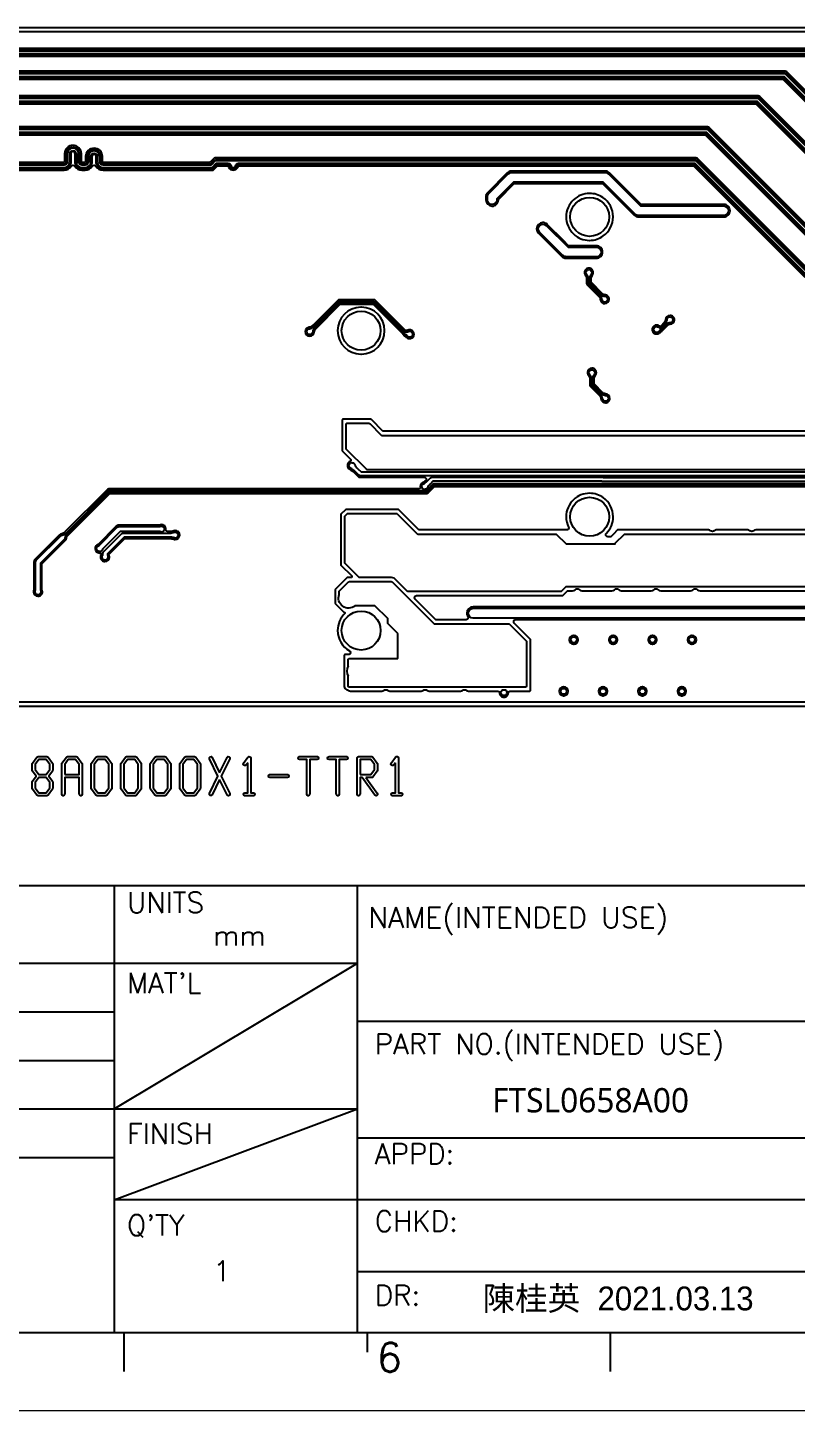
# Model space of a CAD drawing. Header units: millimetres. Extents: x 3227 to 3430, y -37 to 106.
# Drawn here: x 3351.6 to 3390.6, y -37.4 to 32.8 of the extents above; entities that cross this region are included whole.
import ezdxf

# ---------------------------------------------------------------- set-up
doc = ezdxf.new("R2010")
doc.units = ezdxf.units.MM
doc.header["$LTSCALE"] = 23.1
doc.linetypes.add('PHANTOM', pattern=[29.5, 9.5, -1.5, 3, -1.5, 3, -1.5, 9.5])
doc.layers.get('0').update_dxf_attribs({"linetype": 'CONTINUOUS'})
doc.layers.add('0PAPERF', color=2, linetype='PHANTOM', lineweight=0, plot=False)
doc.layers.add('gbr-dxf_layer0', color=7, linetype='CONTINUOUS')
doc.layers.add('gbr-outline-dxf_layer1', color=2, linetype='CONTINUOUS')
doc.styles.add('SIMPLEX', font='simplex.shx')
doc.styles.get("Standard").update_dxf_attribs({"font": 'simplex.shx', "width": 0.8})

msp = doc.modelspace()

# ---------------------------------------------------------------- linework, layer by layer
for p, q in [((3357.16, 31.773), (3357.135, 31.773)), ((3368.499, 31.773), (3357.16, 31.773)), ((3368.524, 31.773), (3368.499, 31.773)), ((3378.785, 31.773), (3368.524, 31.773)), ((3378.81, 31.773), (3378.785, 31.773)), ((3379.298, 31.773), (3378.81, 31.773)), ((3379.323, 31.773), (3379.298, 31.773)), ((3380.785, 31.773), (3379.323, 31.773)), ((3380.81, 31.773), (3380.785, 31.773)), ((3381.298, 31.773), (3380.81, 31.773)), ((3381.323, 31.773), (3381.298, 31.773)), ((3382.785, 31.773), (3381.323, 31.773)), ((3382.81, 31.773), (3382.785, 31.773)), ((3383.298, 31.773), (3382.81, 31.773)), ((3383.323, 31.773), (3383.298, 31.773)), ((3384.785, 31.773), (3383.323, 31.773)), ((3384.81, 31.773), (3384.785, 31.773)), ((3385.298, 31.773), (3384.81, 31.773)), ((3385.323, 31.773), (3385.298, 31.773)), ((3357.16, 30.609), (3357.135, 30.609)), ((3368.499, 30.609), (3357.16, 30.609)), ((3368.524, 30.609), (3368.499, 30.609)), ((3378.785, 30.609), (3368.524, 30.609)), ((3378.81, 30.609), (3378.785, 30.609)), ((3379.298, 30.609), (3378.81, 30.609)), ((3379.323, 30.609), (3379.298, 30.609)), ((3380.785, 30.609), (3379.323, 30.609)), ((3380.81, 30.609), (3380.785, 30.609)), ((3381.298, 30.609), (3380.81, 30.609)), ((3381.323, 30.609), (3381.298, 30.609)), ((3382.785, 30.609), (3381.323, 30.609)), ((3382.81, 30.609), (3382.785, 30.609)), ((3383.298, 30.609), (3382.81, 30.609)), ((3383.323, 30.609), (3383.298, 30.609)), ((3384.785, 30.609), (3383.323, 30.609)), ((3384.81, 30.609), (3384.785, 30.609)), ((3385.298, 30.609), (3384.81, 30.609)), ((3385.323, 30.609), (3385.298, 30.609)), ((3357.16, 29.359), (3357.135, 29.359)), ((3368.499, 29.359), (3357.16, 29.359)), ((3368.524, 29.359), (3368.499, 29.359)), ((3378.785, 29.359), (3368.524, 29.359)), ((3378.81, 29.359), (3378.785, 29.359)), ((3379.298, 29.359), (3378.81, 29.359)), ((3379.323, 29.359), (3379.298, 29.359)), ((3380.785, 29.359), (3379.323, 29.359)), ((3380.81, 29.359), (3380.785, 29.359)), ((3381.298, 29.359), (3380.81, 29.359)), ((3381.323, 29.359), (3381.298, 29.359)), ((3382.785, 29.359), (3381.323, 29.359)), ((3382.81, 29.359), (3382.785, 29.359)), ((3383.298, 29.359), (3382.81, 29.359)), ((3383.323, 29.359), (3383.298, 29.359)), ((3384.785, 29.359), (3383.323, 29.359)), ((3384.81, 29.359), (3384.785, 29.359)), ((3385.298, 29.359), (3384.81, 29.359)), ((3385.323, 29.359), (3385.298, 29.359)), ((3357.16, 27.784), (3357.135, 27.784)), ((3368.499, 27.784), (3357.16, 27.784)), ((3368.524, 27.784), (3368.499, 27.784)), ((3378.785, 27.784), (3368.524, 27.784)), ((3378.81, 27.784), (3378.785, 27.784)), ((3379.298, 27.784), (3378.81, 27.784)), ((3379.323, 27.784), (3379.298, 27.784)), ((3380.785, 27.784), (3379.323, 27.784)), ((3380.81, 27.784), (3380.785, 27.784)), ((3381.298, 27.784), (3380.81, 27.784)), ((3381.323, 27.784), (3381.298, 27.784)), ((3382.785, 27.784), (3381.323, 27.784)), ((3382.81, 27.784), (3382.785, 27.784)), ((3383.298, 27.784), (3382.81, 27.784)), ((3383.323, 27.784), (3383.298, 27.784)), ((3384.785, 27.784), (3383.323, 27.784)), ((3384.81, 27.784), (3384.785, 27.784)), ((3385.298, 27.784), (3384.81, 27.784)), ((3385.323, 27.784), (3385.298, 27.784)), ((3368.524, 26.203), (3368.499, 26.203)), ((3378.785, 26.203), (3368.524, 26.203)), ((3378.81, 26.203), (3378.785, 26.203)), ((3379.298, 26.203), (3378.81, 26.203)), ((3379.323, 26.203), (3379.298, 26.203)), ((3380.785, 26.203), (3379.323, 26.203)), ((3380.81, 26.203), (3380.785, 26.203)), ((3381.298, 26.203), (3380.81, 26.203)), ((3381.323, 26.203), (3381.298, 26.203)), ((3382.785, 26.203), (3381.323, 26.203)), ((3382.81, 26.203), (3382.785, 26.203)), ((3383.298, 26.203), (3382.81, 26.203)), ((3383.323, 26.203), (3383.298, 26.203)), ((3384.785, 26.203), (3383.323, 26.203)), ((3384.81, 26.203), (3384.785, 26.203)), ((3385.298, 26.203), (3384.81, 26.203)), ((3385.323, 26.203), (3385.298, 26.203)), ((3357.16, 25.978), (3357.135, 25.978)), ((3378.785, 25.536), (3376.156, 25.536)), ((3378.81, 25.536), (3378.785, 25.536)), ((3379.298, 25.536), (3378.81, 25.536)), ((3379.323, 25.536), (3379.298, 25.536)), ((3380.785, 25.536), (3379.323, 25.536)), ((3380.81, 25.536), (3380.785, 25.536)), ((3382.81, 23.838), (3382.785, 23.838)), ((3383.298, 23.838), (3382.81, 23.838)), ((3383.323, 23.838), (3383.298, 23.838)), ((3384.785, 23.838), (3383.323, 23.838)), ((3384.81, 23.838), (3384.785, 23.838)), ((3385.298, 23.838), (3384.81, 23.838)), ((3385.323, 23.838), (3385.298, 23.838)), ((3379.323, 21.742), (3379.298, 21.742)), ((3380.04, 20.107), (3380.04, 20.107)), ((3380.04, 20.107), (3380.04, 20.107)), ((3380.04, 20.107), (3380.04, 20.107)), ((3368.499, 18.996), (3367.408, 18.996)), ((3368.524, 18.996), (3368.499, 18.996)), ((3368.524, 12.924), (3368.499, 12.924)), ((3378.81, 12.311), (3378.785, 12.311)), ((3379.298, 12.311), (3378.81, 12.311)), ((3379.323, 12.311), (3379.298, 12.311)), ((3380.785, 12.311), (3379.323, 12.311)), ((3380.81, 12.311), (3380.785, 12.311)), ((3381.298, 12.311), (3380.81, 12.311)), ((3381.323, 12.311), (3381.298, 12.311)), ((3382.785, 12.311), (3381.323, 12.311)), ((3382.81, 12.311), (3382.785, 12.311)), ((3383.298, 12.311), (3382.81, 12.311)), ((3383.323, 12.311), (3383.298, 12.311)), ((3384.785, 12.311), (3383.323, 12.311)), ((3384.81, 12.311), (3384.785, 12.311)), ((3385.298, 12.311), (3384.81, 12.311)), ((3385.323, 12.311), (3385.298, 12.311)), ((3357.16, 9.382), (3357.135, 9.382)), ((3368.499, 9.382), (3357.16, 9.382)), ((3368.524, 9.382), (3368.499, 9.382)), ((3368.524, 8.344), (3368.499, 8.344)), ((3357.16, 7.547), (3357.135, 7.547)), ((3378.81, 7.298), (3378.785, 7.298)), ((3382.81, 7.298), (3382.785, 7.298)), ((3383.298, 7.298), (3382.81, 7.298)), ((3383.323, 7.298), (3383.298, 7.298)), ((3384.785, 7.298), (3383.323, 7.298)), ((3384.81, 7.298), (3384.785, 7.298)), ((3385.298, 7.298), (3384.81, 7.298)), ((3385.323, 7.298), (3385.298, 7.298)), ((3358.789, 6.938), (3358.789, 6.938)), ((3357.135, -1.45), (3321.097, -1.45)), ((3357.16, -1.45), (3357.135, -1.45)), ((3368.499, -1.45), (3357.16, -1.45)), ((3368.524, -1.45), (3368.499, -1.45)), ((3378.785, -1.45), (3368.524, -1.45)), ((3378.81, -1.45), (3378.785, -1.45)), ((3379.298, -1.45), (3378.81, -1.45)), ((3379.323, -1.45), (3379.298, -1.45)), ((3380.785, -1.45), (3379.323, -1.45)), ((3380.81, -1.45), (3380.785, -1.45)), ((3381.298, -1.45), (3380.81, -1.45)), ((3381.323, -1.45), (3381.298, -1.45)), ((3382.785, -1.45), (3381.323, -1.45)), ((3382.81, -1.45), (3382.785, -1.45)), ((3383.298, -1.45), (3382.81, -1.45)), ((3383.323, -1.45), (3383.298, -1.45)), ((3384.785, -1.45), (3383.323, -1.45)), ((3384.81, -1.45), (3384.785, -1.45)), ((3385.298, -1.45), (3384.81, -1.45)), ((3385.323, -1.45), (3385.298, -1.45)), ((3391.397, -1.45), (3385.323, -1.45)), ((3332.259, -10.765), (3423.649, -10.765)), ((3355.971, -10.765), (3355.971, -33.489)), ((3368.321, -33.489), (3368.321, -10.765)), ((3332.259, -14.717), (3368.321, -14.717)), ((3355.971, -22.127), (3368.321, -14.717)), ((3332.259, -17.187), (3355.971, -17.187)), ((3423.649, -17.681), (3368.321, -17.681)), ((3332.259, -19.657), (3355.971, -19.657)), ((3332.259, -22.127), (3368.321, -22.127)), ((3355.971, -26.749), (3368.321, -22.127)), ((3423.649, -23.609), (3368.321, -23.609)), ((3332.259, -24.597), (3355.971, -24.597)), ((3392.527, -26.749), (3355.971, -26.749)), ((3368.321, -30.38), (3392.527, -30.38)), ((3232.966, -33.489), (3423.649, -33.489)), ((3356.465, -33.489), (3356.465, -35.465)), ((3368.815, -33.489), (3368.815, -34.477)), ((3381.165, -33.489), (3381.165, -35.465))]:
    msp.add_line(p, q)
at = {"linetype": 'Continuous'}
for points in [[(3321.135, 32.625), (3357.135, 32.625), (3357.16, 32.625), (3368.499, 32.625), (3368.524, 32.625), (3378.785, 32.625), (3378.81, 32.625), (3379.298, 32.625), (3379.323, 32.625), (3380.785, 32.625), (3380.81, 32.625), (3381.298, 32.625), (3381.323, 32.625), (3382.785, 32.625), (3382.81, 32.625), (3383.298, 32.625), (3383.323, 32.625), (3384.785, 32.625), (3384.81, 32.625), (3385.298, 32.625), (3385.323, 32.625), (3391.394, 32.625, -0.198918)], [(3339.224, 25.896), (3353.422, 25.896, 0.414232), (3353.53, 26.005), (3353.53, 26.416, -0.414219), (3353.876, 26.762)], [(3361.121, 26.064), (3361.121, 26.064, 0.198995), (3361.106, 26.058), (3361.106, 26.058), (3360.91, 25.862), (3360.91, 25.862, -0.198938), (3360.855, 25.839), (3355.402, 25.839, -0.414226), (3355.236, 26.005), (3355.236, 26.272, 0.41422), (3354.947, 26.561, 0.41422), (3354.658, 26.272), (3354.658, 26.005, -0.414226), (3354.492, 25.839), (3354.331, 25.839, -0.414226), (3354.165, 26.005), (3354.165, 26.416, 0.41422), (3353.876, 26.705, 0.41422), (3353.587, 26.416), (3353.587, 26.005, -0.414226), (3353.422, 25.839), (3339.224, 25.839, -0.199019)], [(3357.135, 25.978), (3355.402, 25.978, -0.41429), (3355.375, 26.005), (3355.375, 26.272, 0.414218), (3354.947, 26.7, 0.414218), (3354.519, 26.272), (3354.519, 26.005, -0.41429), (3354.492, 25.978), (3354.331, 25.978, -0.41429), (3354.304, 26.005), (3354.304, 26.416, 0.41422), (3353.876, 26.844)], [(3339.13, 25.716), (3353.422, 25.716, 0.41422), (3353.711, 26.005), (3353.711, 26.416, -0.414226), (3353.876, 26.582)], [(3360.93, 25.659), (3355.402, 25.659, -0.414219), (3355.056, 26.005), (3355.056, 26.272, 0.414232), (3354.947, 26.381, 0.414232), (3354.838, 26.272), (3354.838, 26.005, -0.414219), (3354.492, 25.659), (3354.331, 25.659, -0.414219), (3353.985, 26.005), (3353.985, 26.416, 0.414232), (3353.876, 26.525, 0.414232), (3353.768, 26.416), (3353.768, 26.005, -0.414219), (3353.422, 25.659), (3339.134, 25.659, 0.141605)], [(3368.499, 26.203), (3361.075, 26.203, 0.198876), (3361.04, 26.188), (3360.845, 25.993, -0.198868), (3360.809, 25.978), (3357.16, 25.978)], [(3376.156, 25.536, 0.005406), (3376.149, 25.536, 0.193667), (3375.932, 25.444), (3374.939, 24.451, 0.198917), (3374.846, 24.227), (3374.846, 24.073, 0.41419), (3375.164, 23.755, 0.41422), (3375.482, 24.073, 0.018107), (3375.481, 24.096), (3376.287, 24.903), (3378.785, 24.903), (3378.81, 24.903), (3379.298, 24.903), (3379.323, 24.903), (3380.772, 24.903), (3380.785, 24.889), (3381.323, 24.351), (3382.378, 23.297, 0.198778), (3382.602, 23.204), (3382.785, 23.204), (3382.81, 23.204), (3383.298, 23.204), (3383.323, 23.204), (3384.785, 23.204), (3384.81, 23.204), (3385.298, 23.204), (3385.323, 23.204), (3386.931, 23.204, 0.414222), (3387.248, 23.521, 0.414222), (3386.931, 23.838), (3385.323, 23.838)], [(3382.785, 23.838), (3382.733, 23.838), (3381.298, 25.273), (3381.128, 25.444, 0.199071), (3380.903, 25.536), (3380.81, 25.536)], [(3377.742, 22.921, 0.414195), (3377.425, 22.604, 0.198996), (3377.517, 22.379), (3378.696, 21.201, 0.086837), (3378.785, 21.138, 0.110353), (3378.92, 21.108), (3379.298, 21.108), (3379.323, 21.108), (3380.456, 21.108, 0.414219), (3380.773, 21.425, 0.414219), (3380.456, 21.742), (3379.323, 21.742)], [(3379.298, 21.742), (3379.051, 21.742), (3378.785, 22.008), (3378.785, 22.008), (3377.966, 22.828, 0.198847), (3377.742, 22.921)], [(3380.04, 20.107), (3380.04, 20.107, 0.195793), (3379.973, 20.272, -0.202622), (3379.928, 20.379, -0.414224), (3380.078, 20.529)], [(3380.078, 20.529, -0.414224), (3380.228, 20.379, -0.197831), (3380.184, 20.274), (3380.184, 20.273, 0.198584), (3380.115, 20.107), (3380.115, 19.851), (3380.724, 19.242), (3380.724, 19.242), (3380.724, 19.242), (3380.724, 19.242, 0.198925), (3380.877, 19.178), (3380.877, 19.178), (3380.877, 19.178, 0.005581), (3380.882, 19.178), (3380.883, 19.178, -0.004758), (3380.885, 19.178, -0.414224), (3381.035, 19.028, -0.414224), (3380.885, 18.878, -0.414224), (3380.735, 19.028, -0.004652), (3380.735, 19.03, -0.010046), (3380.735, 19.032, 0.005748), (3380.735, 19.036, 0.198687), (3380.671, 19.189), (3380.671, 19.189), (3380.051, 19.809, -0.200296), (3380.04, 19.836), (3380.04, 20.107)], [(3367.408, 18.996, 0.198977), (3367.328, 18.963), (3366.051, 17.686, 0.015282), (3366.046, 17.682), (3366.045, 17.68, -0.169215), (3365.88, 17.602, 0.38604), (3365.676, 17.377, 0.414185), (3365.902, 17.151, 0.385429), (3366.127, 17.355, -0.171298), (3366.206, 17.521, 0.014881), (3366.211, 17.526), (3367.455, 18.77), (3368.499, 18.77), (3368.524, 18.77), (3369.118, 18.77), (3370.621, 17.267, 0.019871), (3370.627, 17.26), (3370.722, 17.166, 0.141151), (3370.777, 17.135, 0.270905), (3370.974, 17.02, 0.414224), (3371.2, 17.246, 0.414223), (3370.974, 17.472, 0.106152), (3370.881, 17.452, -0.103845), (3370.807, 17.437, -0.054834), (3370.767, 17.441), (3369.245, 18.963, 0.198965), (3369.165, 18.996), (3368.524, 18.996)], [(3368.499, 12.924), (3368.406, 12.924), (3368.404, 12.925), (3367.593, 12.925, 0.414095), (3367.543, 12.875), (3367.543, 11.344, 0.198876), (3367.558, 11.309), (3367.959, 10.908, -0.199259), (3367.989, 10.836, -0.114956), (3367.978, 10.79, 0.334391), (3367.815, 10.573, 0.27664), (3367.934, 10.374), (3367.935, 10.373, -0.0751), (3368.15, 10.215), (3368.152, 10.214), (3368.339, 10.026, 0.198939), (3368.464, 9.974), (3368.499, 9.974), (3368.524, 9.974), (3371.719, 9.974, -0.394225), (3371.814, 9.872, -0.174415), (3371.79, 9.807, -0.091156), (3371.653, 9.715, 0.300168), (3371.516, 9.507, 0.082002), (3371.528, 9.435, -0.256663), (3371.445, 9.382), (3368.524, 9.382)], [(3378.785, 12.311), (3369.649, 12.311, -0.199074), (3369.614, 12.326), (3369.03, 12.909, 0.199097), (3368.995, 12.924), (3368.524, 12.924)], [(3395.197, 10.05), (3368.464, 10.05, -0.200082), (3368.393, 10.08), (3368.205, 10.268), (3368.204, 10.269, 0.074796), (3367.972, 10.44, -0.280356), (3367.891, 10.573, -0.414224), (3368.041, 10.723, -0.272669), (3368.172, 10.646, -0.008371), (3368.173, 10.643, 0.074752), (3368.345, 10.411), (3368.346, 10.41), (3368.346, 10.41), (3368.505, 10.25), (3395.156, 10.25)], [(3395.361, 9.767), (3380.773, 9.767, -0.077614), (3380.742, 9.772), (3372.15, 9.772), (3371.994, 9.615, -0.005792), (3371.992, 9.614), (3371.992, 9.614, 0.094041), (3371.88, 9.449, -0.302557), (3371.742, 9.357, -0.414224), (3371.592, 9.507, -0.302635), (3371.684, 9.646, 0.091858), (3371.845, 9.755), (3371.849, 9.758), (3371.849, 9.758), (3372.036, 9.945, -0.20008), (3372.108, 9.975), (3380.768, 9.975, -0.077614), (3380.799, 9.971), (3395.319, 9.971)], [(3357.135, 9.382), (3355.703, 9.382, 0.198946), (3355.623, 9.349), (3353.454, 7.18, -0.157828), (3353.311, 7.108, 0.005957), (3353.309, 7.108, 0.156816), (3353.199, 7.051), (3351.956, 5.808, 0.19893), (3351.897, 5.665), (3351.897, 4.257, 0.114385), (3351.874, 4.157, 0.414191), (3352.1, 3.931, 0.414224), (3352.326, 4.157, 0.114163), (3352.303, 4.257), (3352.303, 5.581), (3353.486, 6.764, 0.157083), (3353.543, 6.875, 0.005622), (3353.543, 6.877, -0.157858), (3353.615, 7.019), (3355.75, 9.155), (3356.21, 9.155), (3356.21, 9.155), (3357.135, 9.155), (3357.16, 9.155), (3368.499, 9.155), (3368.524, 9.155), (3371.841, 9.155, 0.198955), (3371.921, 9.188), (3372.239, 9.506), (3378.785, 9.506), (3378.81, 9.506), (3379.298, 9.506), (3379.323, 9.506), (3380.785, 9.506), (3380.81, 9.506), (3381.298, 9.506), (3381.323, 9.506), (3382.785, 9.506), (3382.81, 9.506), (3383.298, 9.506), (3383.323, 9.506), (3384.785, 9.506), (3384.81, 9.506), (3385.298, 9.506), (3385.323, 9.506), (3394.896, 9.506)], [(3395.429, 9.582), (3372.207, 9.582), (3371.868, 9.242, -0.200247), (3371.841, 9.231), (3355.719, 9.231), (3353.562, 7.074, 0.159569), (3353.468, 6.888), (3353.468, 6.887, -0.158112), (3353.432, 6.818), (3352.227, 5.612), (3352.227, 4.237, -0.141082), (3352.25, 4.157, -0.414224), (3352.1, 4.007, -0.414224), (3351.95, 4.157, -0.141398), (3351.973, 4.237), (3351.973, 5.665, -0.199239), (3352.01, 5.755), (3353.252, 6.997, -0.157834), (3353.322, 7.033, -0.008689), (3353.323, 7.033, 0.15874), (3353.508, 7.126), (3353.509, 7.127), (3355.677, 9.295, -0.201251), (3355.704, 9.306), (3371.826, 9.306), (3372.165, 9.645, -0.200247), (3372.192, 9.657), (3395.429, 9.657, 0.199093)], [(3382.785, 7.298), (3381.528, 7.298), (3381.323, 7.093), (3381.187, 6.957), (3381.038, 6.957, -0.41409), (3380.936, 7.059, -0.197109), (3380.966, 7.13, 0.197301), (3381.31, 7.969, 0.242265), (3380.81, 8.94, 0.156269), (3380.117, 9.162, 0.191298), (3379.298, 8.837, 0.206549), (3378.924, 7.969, 0.114283), (3379.045, 7.444, -0.114463), (3379.055, 7.399, -0.413945), (3378.954, 7.298), (3378.81, 7.298)], [(3396.956, 8.477, -0.117852), (3397.002, 8.466, 0.333316), (3397.219, 8.303, 0.006291), (3397.224, 8.303, -0.195012), (3397.253, 8.232, -0.199025), (3397.223, 8.16), (3392.456, 3.393), (3374.204, 3.393)], [(3368.499, 8.344), (3367.759, 8.344, 0.198804), (3367.723, 8.329), (3367.488, 8.094, 0.198814), (3367.474, 8.059), (3367.474, 5.546, 0.198804), (3367.488, 5.511), (3368.035, 4.964, -0.198996), (3368.05, 4.929, -0.414254), (3368, 4.879), (3367.824, 4.879, 0.198804), (3367.789, 4.864), (3367.209, 4.284, 0.198854), (3367.194, 4.249), (3367.194, 3.583, 0.198804), (3367.209, 3.547), (3367.62, 3.136, 0.199021), (3367.655, 3.121, -0.414277), (3367.686, 3.09), (3367.686, 3.049, 0.204582), (3367.318, 2.187, 0.267696), (3367.914, 1.154, -0.267712), (3367.964, 1.066, -0.414178), (3367.862, 0.964), (3367.7, 0.964, 0.414081), (3367.65, 0.914), (3367.65, -0.649), (3367.65, -0.649, 0.359993), (3367.792, -0.821), (3367.792, -0.821, -0.129166), (3367.861, -0.855, 0.173558), (3367.972, -0.894), (3367.973, -0.894), (3368.499, -0.894), (3368.524, -0.894), (3369.555, -0.894), (3369.555, -0.894, 0.172584), (3369.666, -0.855, -0.179348), (3369.764, -0.819, -0.17811), (3369.861, -0.854, 0.173688), (3369.972, -0.894), (3369.973, -0.894), (3371.555, -0.894), (3371.555, -0.894, 0.173678), (3371.666, -0.854, -0.1781), (3371.764, -0.819, -0.178264), (3371.861, -0.855, 0.173527), (3371.972, -0.894), (3371.973, -0.894), (3373.555, -0.894), (3373.555, -0.894, 0.173674), (3373.666, -0.854, -0.1781), (3373.764, -0.819, -0.17811), (3373.861, -0.854, 0.173657), (3373.972, -0.894), (3373.973, -0.894), (3375.46, -0.894, -0.229699), (3375.54, -0.933, 0.039587), (3375.538, -0.969, 0.414222), (3375.764, -1.195, 0.414224), (3375.99, -0.969, 0.039415), (3375.987, -0.933, -0.230276), (3376.067, -0.894), (3377.061, -0.894, 0.414254), (3377.111, -0.844), (3377.111, 0.665, -0.198821), (3377.115, 0.675), (3377.115, 0.675, 0.19933), (3377.119, 0.685), (3377.119, 1.719, 0.198766), (3377.104, 1.754), (3376.291, 2.568, -0.198682), (3376.261, 2.64, -0.399984), (3376.358, 2.742), (3378.785, 2.742), (3378.81, 2.742), (3379.298, 2.742), (3379.323, 2.742), (3380.785, 2.742), (3380.81, 2.742), (3381.298, 2.742), (3381.323, 2.742), (3382.785, 2.742), (3382.81, 2.742), (3383.298, 2.742), (3383.323, 2.742), (3384.785, 2.742), (3384.81, 2.742), (3385.298, 2.742), (3385.323, 2.742), (3392.591, 2.742, 0.198922)], [(3392.559, 4.411), (3378.909, 4.411), (3378.663, 4.164), (3370.9, 4.164, -0.199074), (3370.865, 4.179), (3370.193, 4.851, -0.048721), (3370.05, 4.879), (3368.43, 4.879, -0.199074), (3368.395, 4.893), (3367.693, 5.596, -0.198826), (3367.678, 5.631), (3367.678, 7.975, -0.198804), (3367.693, 8.01), (3367.808, 8.125, -0.198964), (3367.843, 8.14), (3370.307, 8.14, -0.198877), (3370.343, 8.125), (3371.36, 7.108, 0.198842), (3371.395, 7.093), (3378.425, 7.093), (3378.922, 6.596), (3381.413, 6.596), (3381.413, 6.62), (3381.887, 7.093), (3392.998, 7.093, 0.198804)], [(3378.785, 7.298), (3371.48, 7.298, -0.198804), (3371.444, 7.312), (3370.427, 8.329, 0.198741), (3370.392, 8.344), (3368.524, 8.344)], [(3357.135, 7.547), (3356.217, 7.547, 0.198927), (3356.073, 7.488), (3355.153, 6.567, 0.320792), (3355, 6.353, 0.414196), (3355.226, 6.127, 0.058377), (3355.278, 6.133, -0.211655), (3355.322, 6.063, -0.025643), (3355.309, 6.039, 0.004571), (3355.307, 6.037, 0.136874), (3355.275, 5.92, 0.414222), (3355.501, 5.694, 0.414185), (3355.727, 5.92, 0.081524), (3355.715, 5.992, 0.004564), (3355.714, 5.995, -0.059868), (3355.7, 6.058), (3356.49, 6.847, -0.198723), (3356.525, 6.862), (3357.135, 6.862), (3357.16, 6.862), (3358.789, 6.862), (3358.789, 6.862), (3358.79, 6.862, -0.08564), (3358.994, 6.826, 0.005863), (3358.997, 6.825, 0.081554), (3359.07, 6.813, 0.414196), (3359.296, 7.039, 0.41422), (3359.07, 7.265, 0.086329), (3358.993, 7.252, -0.085504), (3358.789, 7.217), (3358.67, 7.217, -0.258002), (3358.587, 7.271, 0.082693), (3358.6, 7.344, 0.414224), (3358.374, 7.57)], [(3358.789, 6.938), (3356.473, 6.938), (3355.623, 6.088, 0.003556), (3355.623, 6.084), (3355.623, 6.084, 0.084331), (3355.642, 5.97, -0.006664), (3355.643, 5.968, -0.080589), (3355.651, 5.92, -0.414224), (3355.501, 5.77, -0.414224), (3355.351, 5.92, -0.137666), (3355.373, 5.998), (3355.373, 5.999, 0.040951), (3355.399, 6.05), (3355.399, 6.109, -0.200188), (3355.429, 6.181), (3355.452, 6.204), (3355.452, 6.204), (3356.359, 7.111, -0.199863), (3356.431, 7.141), (3358.789, 7.141, 0.085711), (3359.019, 7.181, -0.005368), (3359.021, 7.181, -0.083327), (3359.07, 7.189)], [(3358.374, 7.57, 0.115019), (3358.274, 7.547), (3357.16, 7.547)], [(3359.07, 7.189, -0.414224), (3359.22, 7.039, -0.414224), (3359.07, 6.889, -0.08744), (3359.018, 6.898, 0.08525), (3358.79, 6.938), (3358.789, 6.938)], [(3392.913, 7.298), (3388.551, 7.298), (3388.55, 7.298, 0.166713), (3388.443, 7.261, -0.169043), (3388.35, 7.228, -0.16904), (3388.257, 7.261, 0.166734), (3388.149, 7.298), (3388.149, 7.298), (3386.551, 7.298), (3386.55, 7.298, 0.166713), (3386.443, 7.261, -0.169043), (3386.35, 7.228, -0.166374), (3386.258, 7.26, -0.011435), (3386.257, 7.26, 0.167785), (3386.149, 7.298), (3386.149, 7.298), (3385.323, 7.298)], [(3367.854, 0.394), (3367.854, 0.71, -0.414254), (3367.904, 0.76), (3370.332, 0.76, 0.414254), (3370.382, 0.81), (3370.382, 2.008, 0.198867), (3370.367, 2.043), (3369.88, 2.529, -0.198959), (3369.866, 2.565), (3369.866, 2.777, 0.11329), (3369.861, 2.799), (3369.215, 3.444), (3368.197, 3.444, -0.773642), (3367.398, 4.018), (3367.398, 4.164, -0.198804), (3367.413, 4.199), (3367.873, 4.66, -0.198814), (3367.909, 4.674)], [(3367.909, 4.674), (3370.06, 4.674, -0.198804), (3370.095, 4.66), (3372.225, 2.53), (3376.019, 2.53, -0.198877), (3376.054, 2.516), (3376.9, 1.67, -0.198818), (3376.915, 1.634), (3376.915, 0.769, -0.199514), (3376.91, 0.76, 0.199406), (3376.906, 0.75), (3376.906, -0.64, -0.414095), (3376.856, -0.69), (3367.904, -0.69, -0.414106), (3367.854, -0.64), (3367.854, -0.134)], [(3373.843, 2.735), (3372.309, 2.735), (3371.258, 3.786, -0.198808), (3371.228, 3.858, -0.414224), (3371.33, 3.96), (3371.33, 3.96), (3378.747, 3.96), (3378.994, 4.207), (3379.246, 4.207), (3379.246, 4.207, 0.206939), (3379.374, 4.262, -0.213616), (3379.486, 4.312, -0.212019), (3379.597, 4.263, 0.208321), (3379.725, 4.207), (3379.726, 4.207), (3381.246, 4.207), (3381.246, 4.207, 0.208334), (3381.374, 4.263, -0.212024), (3381.486, 4.312, -0.213621), (3381.598, 4.262, 0.206936), (3381.725, 4.207), (3381.726, 4.207), (3383.246, 4.207), (3383.246, 4.207, 0.208334), (3383.374, 4.263, -0.212024), (3383.486, 4.312, -0.212019), (3383.597, 4.263, 0.208321), (3383.725, 4.207), (3383.726, 4.207), (3385.246, 4.207), (3385.246, 4.207, 0.208334), (3385.374, 4.263, -0.212024), (3385.486, 4.312, -0.212019), (3385.597, 4.263, 0.208321), (3385.725, 4.207), (3385.726, 4.207), (3392.643, 4.207)], [(3374.204, 3.393), (3374.203, 3.393, 0.414104), (3373.878, 3.068), (3373.878, 3.067, 0.14359), (3373.929, 2.892, -0.143599), (3373.945, 2.837, -0.414233), (3373.843, 2.735), (3373.843, 2.735)], [(3392.59, 2.818), (3374.204, 2.818, -1), (3374.204, 3.318), (3392.487, 3.318)], [(3379.298, 1.943, 0.39811), (3379.085, 1.717, 0.398105), (3379.298, 1.492)], [(3379.311, 1.943, 0.014038), (3379.298, 1.943), (3379.298, 1.943)], [(3379.298, 1.492), (3379.298, 1.492, 0.014028), (3379.311, 1.491, 0.014035), (3379.323, 1.492), (3379.323, 1.492)], [(3379.323, 1.943), (3379.323, 1.943, 0.014025), (3379.311, 1.943)], [(3379.323, 1.492, 0.398111), (3379.537, 1.717, 0.398074), (3379.323, 1.943)], [(3381.298, 1.943, 0.39811), (3381.085, 1.717, 0.398105), (3381.298, 1.492)], [(3381.311, 1.943, 0.014038), (3381.298, 1.943), (3381.298, 1.943)], [(3381.298, 1.492), (3381.298, 1.492, 0.014028), (3381.311, 1.491, 0.014038), (3381.323, 1.492), (3381.323, 1.492)], [(3381.323, 1.943), (3381.323, 1.943, 0.014028), (3381.311, 1.943)], [(3381.323, 1.492, 0.398105), (3381.537, 1.717, 0.398078), (3381.323, 1.943)], [(3383.298, 1.943, 0.398116), (3383.085, 1.717, 0.398112), (3383.298, 1.492)], [(3383.311, 1.943, 0.014035), (3383.298, 1.943), (3383.298, 1.943)], [(3383.298, 1.492), (3383.298, 1.492, 0.014025), (3383.311, 1.491, 0.014038), (3383.323, 1.492), (3383.323, 1.492)], [(3383.323, 1.943), (3383.323, 1.943, 0.014028), (3383.311, 1.943)], [(3383.323, 1.492, 0.39811), (3383.537, 1.717, 0.398105), (3383.323, 1.943)], [(3385.298, 1.943, 0.39811), (3385.085, 1.717, 0.398105), (3385.298, 1.492)], [(3385.311, 1.943, 0.014038), (3385.298, 1.943), (3385.298, 1.943)], [(3385.298, 1.492), (3385.298, 1.492, 0.014028), (3385.311, 1.491, 0.014038), (3385.323, 1.492), (3385.323, 1.492)], [(3385.323, 1.943), (3385.323, 1.943, 0.014028), (3385.311, 1.943)], [(3385.323, 1.492, 0.39811), (3385.537, 1.717, 0.398105), (3385.323, 1.943)], [(3378.785, -0.675, 0.398114), (3378.572, -0.901, 0.398105), (3378.785, -1.126)], [(3378.798, -0.675, 0.014037), (3378.785, -0.675), (3378.785, -0.675)], [(3378.81, -0.675), (3378.81, -0.675, 0.014028), (3378.798, -0.675)], [(3378.81, -1.126, 0.398105), (3379.024, -0.901, 0.398082), (3378.81, -0.675)], [(3380.785, -0.675, 0.398114), (3380.572, -0.901, 0.398105), (3380.785, -1.126)], [(3380.798, -0.675, 0.014037), (3380.785, -0.675), (3380.785, -0.675)], [(3380.81, -0.675), (3380.81, -0.675, 0.014025), (3380.798, -0.675)], [(3380.81, -1.126, 0.398116), (3381.024, -0.901, 0.39811), (3380.81, -0.675)], [(3382.785, -0.675, 0.398114), (3382.572, -0.901, 0.398105), (3382.785, -1.126)], [(3382.798, -0.675, 0.014037), (3382.785, -0.675), (3382.785, -0.675)], [(3382.81, -0.675), (3382.81, -0.675, 0.014028), (3382.798, -0.675)], [(3382.81, -1.126, 0.39811), (3383.024, -0.901, 0.39811), (3382.81, -0.675)], [(3384.785, -0.675, 0.398108), (3384.572, -0.901, 0.398078), (3384.785, -1.126)], [(3384.798, -0.675, 0.014035), (3384.785, -0.675), (3384.785, -0.675)], [(3384.81, -0.675), (3384.81, -0.675, 0.014028), (3384.798, -0.675)], [(3384.81, -1.126, 0.39811), (3385.024, -0.901, 0.39811), (3384.81, -0.675)], [(3378.785, -1.126), (3378.785, -1.126, 0.014028), (3378.798, -1.127, 0.014037), (3378.81, -1.126), (3378.81, -1.126)], [(3380.785, -1.126), (3380.785, -1.126, 0.014028), (3380.798, -1.127, 0.014035), (3380.81, -1.126), (3380.81, -1.126)], [(3382.785, -1.126), (3382.785, -1.126, 0.014028), (3382.798, -1.127, 0.014037), (3382.81, -1.126), (3382.81, -1.126)], [(3384.785, -1.126), (3384.785, -1.126, 0.014025), (3384.798, -1.127, 0.014037), (3384.81, -1.126), (3384.81, -1.126)]]:
    msp.add_lwpolyline(points, format="xyb", dxfattribs=at)
at = {"color": 0, "linetype": 'Continuous'}
for points in [[(3357.135, 31.773), (3340.857, 31.773, -0.333437), (3340.828, 31.795), (3340.828, 31.795, 0.34296), (3340.413, 32.117)], [(3410.256, 20.438), (3403.021, 20.438, -0.198967), (3402.966, 20.461), (3402.965, 20.461), (3391.793, 31.634), (3340.758, 31.634)], [(3340.759, 31.691), (3391.804, 31.691, -0.199584)], [(3340.758, 31.511), (3391.73, 31.511, -0.199584)], [(3402.946, 20.258), (3402.946, 20.258, -0.198843), (3402.891, 20.281), (3402.891, 20.281), (3391.718, 31.454), (3340.758, 31.454)], [(3409.47, 18.707), (3401.837, 18.707, -0.198868), (3401.782, 18.73), (3401.782, 18.73), (3390.041, 30.471), (3339.442, 30.471, -0.199732), (3339.422, 30.479), (3339.296, 30.605), (3339.218, 30.605, -0.199584), (3339.198, 30.613), (3339.165, 30.647, 0.154226), (3339.069, 30.579, -0.333528), (3338.925, 30.471, -0.414224), (3338.775, 30.621, -0.414224), (3338.925, 30.771)], [(3401.763, 18.527), (3401.763, 18.527, -0.19875), (3401.707, 18.55), (3401.707, 18.55), (3389.966, 30.29), (3339.076, 30.29), (3339.044, 30.233, 0.073823), (3339.03, 30.137), (3339.03, 30.137, 0.076431), (3339.045, 30.037, -0.161631), (3339.075, 29.947, -0.414224), (3338.925, 29.797, -0.414224), (3338.775, 29.947, -0.322237), (3338.877, 30.089, 0.048894), (3338.924, 30.134), (3338.992, 30.258), (3338.992, 30.258), (3338.993, 30.258), (3338.993, 30.258), (3339.033, 30.332, -0.071866), (3339.038, 30.338), (3339.039, 30.339, -0.199584), (3339.059, 30.347)], [(3357.135, 30.609), (3339.488, 30.609), (3339.386, 30.711, 0.199192), (3339.308, 30.743), (3339.264, 30.743), (3339.208, 30.799, 0.198909), (3339.13, 30.831), (3339.033, 30.831, 0.046601), (3339.013, 30.829, 0.10083), (3338.925, 30.847)], [(3339.059, 30.347), (3389.978, 30.347, -0.199584), (3389.998, 30.339), (3401.747, 18.59, 0.198968)], [(3339.454, 30.528), (3390.053, 30.528, -0.199584), (3390.073, 30.519), (3401.822, 18.771)], [(3401.848, 18.86), (3390.131, 30.577, 0.198962), (3390.053, 30.609), (3385.323, 30.609)], [(3339.124, 30.209), (3357.135, 30.209), (3357.16, 30.209), (3368.499, 30.209), (3368.524, 30.209), (3378.785, 30.209), (3378.81, 30.209), (3379.298, 30.209), (3379.323, 30.209), (3380.785, 30.209), (3380.81, 30.209), (3381.298, 30.209), (3381.323, 30.209), (3382.785, 30.209), (3382.81, 30.209), (3383.298, 30.209), (3383.323, 30.209), (3384.785, 30.209), (3384.81, 30.209), (3385.298, 30.209), (3385.323, 30.209), (3389.933, 30.209), (3401.649, 18.492, 0.012365)], [(3357.135, 29.359), (3339.498, 29.359, 0.092009), (3339.458, 29.352), (3339.333, 29.304, 0.105083), (3339.295, 29.279), (3339.28, 29.264, -0.183253), (3339.212, 29.238, -0.166505), (3339.15, 29.26, 0.390394), (3338.925, 29.467)], [(3400.269, 17.402), (3400.269, 17.402, -0.198828), (3400.213, 17.425), (3400.213, 17.425), (3388.598, 29.04), (3339.537, 29.04), (3339.489, 29.022), (3339.278, 28.81, -0.199584), (3339.257, 28.802), (3338.977, 28.802)], [(3339.498, 29.277), (3388.684, 29.277, -0.199584), (3388.705, 29.269), (3400.328, 17.645)], [(3339.531, 29.097), (3388.61, 29.097, -0.199584), (3388.63, 29.088), (3400.253, 17.465, 0.198893)], [(3339.552, 28.958), (3357.135, 28.958), (3357.16, 28.958), (3368.499, 28.958), (3368.524, 28.958), (3378.785, 28.958), (3378.81, 28.958), (3379.298, 28.958), (3379.323, 28.958), (3380.785, 28.958), (3380.81, 28.958), (3381.298, 28.958), (3381.323, 28.958), (3382.785, 28.958), (3382.81, 28.958), (3383.298, 28.958), (3383.323, 28.958), (3384.785, 28.958), (3384.81, 28.958), (3385.298, 28.958), (3385.323, 28.958), (3388.564, 28.958), (3400.188, 17.334, 0.198884)], [(3400.354, 17.735), (3388.762, 29.327, 0.198965), (3388.684, 29.359), (3385.323, 29.359)], [(3357.135, 27.784), (3340.515, 27.784), (3340.514, 27.785), (3340.444, 27.903), (3340.443, 27.904, 0.205965), (3340.181, 28.093, 0.012862), (3340.175, 28.094, 0.051415), (3340.093, 28.103)], [(3340.377, 27.522), (3386.035, 27.522, -0.199584), (3386.055, 27.514), (3397.91, 15.659)], [(3397.925, 15.596), (3397.925, 15.596, -0.198865), (3397.869, 15.619), (3386.023, 27.465), (3340.377, 27.465)], [(3340.515, 27.703), (3386.11, 27.703, -0.199584), (3386.13, 27.694), (3397.984, 15.84)], [(3397.999, 15.776), (3397.999, 15.776, -0.198975), (3397.944, 15.799), (3386.098, 27.646), (3340.515, 27.646)], [(3398.01, 15.929), (3386.188, 27.752, 0.198962), (3386.11, 27.784), (3385.323, 27.784)], [(3353.876, 26.844, 0.414217), (3353.448, 26.416), (3353.448, 26.005, -0.414309), (3353.422, 25.978), (3339.27, 25.978, -0.198951)], [(3340.515, 27.384), (3357.135, 27.384), (3357.16, 27.384), (3368.499, 27.384), (3368.524, 27.384), (3378.785, 27.384), (3378.81, 27.384), (3379.298, 27.384), (3379.323, 27.384), (3380.785, 27.384), (3380.81, 27.384), (3381.298, 27.384), (3381.323, 27.384), (3382.785, 27.384), (3382.81, 27.384), (3383.298, 27.384), (3383.323, 27.384), (3384.785, 27.384), (3384.81, 27.384), (3385.298, 27.384), (3385.323, 27.384), (3385.989, 27.384), (3397.844, 15.529, 0.198874)], [(3353.876, 26.762, -0.414219), (3354.222, 26.416), (3354.222, 26.005, 0.414232), (3354.331, 25.896), (3354.492, 25.896, 0.414232), (3354.601, 26.005), (3354.601, 26.272, -0.414219), (3354.947, 26.618, -0.414219), (3355.293, 26.272), (3355.293, 26.005, 0.414232), (3355.402, 25.896), (3360.855, 25.896), (3360.855, 25.896, 0.199068), (3360.87, 25.903), (3361.065, 26.098), (3361.066, 26.098, -0.198856), (3361.121, 26.121), (3385.518, 26.121, -0.199584), (3385.539, 26.113), (3396.924, 14.727)], [(3353.876, 26.582, -0.414226), (3354.042, 26.416), (3354.042, 26.005, 0.41422), (3354.331, 25.716), (3354.492, 25.716, 0.41422), (3354.781, 26.005), (3354.781, 26.272, -0.414226), (3354.947, 26.438, -0.414226), (3355.113, 26.272), (3355.113, 26.005, 0.41422), (3355.402, 25.716), (3360.93, 25.716, 0.198914), (3360.945, 25.722), (3361.14, 25.918), (3361.14, 25.918, -0.1988), (3361.196, 25.941), (3361.196, 25.941), (3361.742, 25.941, -0.400468), (3361.908, 25.783, 0.263425), (3362.017, 25.721, 0.263411), (3362.125, 25.783, -0.400464), (3362.291, 25.941), (3385.444, 25.941, -0.199584), (3385.464, 25.933), (3396.85, 14.547)], [(3396.94, 14.664), (3396.939, 14.664, -0.198851), (3396.884, 14.687), (3385.507, 26.064), (3361.121, 26.064)], [(3396.95, 14.817), (3385.596, 26.171, 0.1989), (3385.518, 26.203), (3385.323, 26.203)], [(3339.149, 25.578), (3353.422, 25.578), (3353.422, 25.578, 0.263972), (3353.789, 25.786, -0.264037), (3353.876, 25.836, -0.264056), (3353.964, 25.786, 0.263976), (3354.331, 25.578), (3354.331, 25.578), (3354.492, 25.578), (3354.492, 25.578, 0.263975), (3354.859, 25.786, -0.264037), (3354.947, 25.836, -0.264056), (3355.035, 25.786, 0.263976), (3355.402, 25.578), (3355.402, 25.578), (3357.135, 25.578), (3357.16, 25.578), (3360.975, 25.578, 0.198805), (3361.01, 25.592), (3361.206, 25.788, -0.198811), (3361.241, 25.802), (3361.742, 25.802, -0.27804), (3361.766, 25.788), (3361.77, 25.761, 0.098362), (3361.784, 25.721, 0.273766), (3362.017, 25.583, 0.273771), (3362.249, 25.721, 0.098219), (3362.263, 25.761), (3362.267, 25.788, -0.278538), (3362.291, 25.802, -0.022028), (3362.293, 25.802), (3368.499, 25.802), (3368.524, 25.802), (3378.785, 25.802), (3378.81, 25.802), (3379.298, 25.802), (3379.323, 25.802), (3380.785, 25.802), (3380.81, 25.802), (3381.298, 25.802), (3381.323, 25.802), (3382.785, 25.802), (3382.81, 25.802), (3383.298, 25.802), (3383.323, 25.802), (3384.785, 25.802), (3384.81, 25.802), (3385.298, 25.802), (3385.323, 25.802), (3385.398, 25.802), (3396.701, 14.499, -0.039042)], [(3396.865, 14.484), (3396.865, 14.484, -0.198975), (3396.809, 14.507), (3385.432, 25.884), (3362.291, 25.884, 0.413736), (3362.182, 25.775, -0.124901), (3362.179, 25.762, -0.276994), (3362.017, 25.664, -0.276992), (3361.854, 25.762, -0.124922), (3361.851, 25.775, 0.413738), (3361.742, 25.884), (3361.196, 25.884, 0.198981), (3361.181, 25.878), (3360.985, 25.682), (3360.985, 25.682, -0.198742), (3360.93, 25.659), (3360.93, 25.659)], [(3396.799, 14.329, -0.134866), (3396.774, 14.319), (3396.746, 14.319, 0.198951), (3396.711, 14.304), (3395.45, 13.043), (3395.449, 13.043, -0.161622), (3395.26, 12.948, 0.374713), (3395.065, 12.724, 0.229525), (3395.151, 12.547), (3394.929, 12.326, -0.198757), (3394.894, 12.311), (3385.323, 12.311)], [(3395.126, 10.348), (3368.828, 10.348, -0.198804), (3368.793, 10.363), (3367.762, 11.393, -0.198814), (3367.747, 11.429), (3367.747, 12.671, -0.414254), (3367.797, 12.721), (3368.32, 12.721), (3368.321, 12.719), (3368.91, 12.719, -0.198877), (3368.946, 12.705), (3369.529, 12.121, 0.198831), (3369.564, 12.107), (3394.979, 12.107, 0.199011)]]:
    msp.add_lwpolyline(points, format="xyb", dxfattribs=at)
for points in [[(3391.804, 31.773), (3385.323, 31.773)], [(3340.758, 31.372), (3357.135, 31.372), (3357.16, 31.372), (3368.499, 31.372), (3368.524, 31.372), (3378.785, 31.372), (3378.81, 31.372), (3379.298, 31.372), (3379.323, 31.372), (3380.785, 31.372), (3380.81, 31.372), (3381.298, 31.372), (3381.323, 31.372), (3382.785, 31.372), (3382.81, 31.372), (3383.298, 31.372), (3383.323, 31.372), (3384.785, 31.372), (3384.81, 31.372), (3385.298, 31.372), (3385.323, 31.372), (3391.684, 31.372)], [(3400.288, 17.605), (3388.673, 29.22), (3339.503, 29.22)]]:
    msp.add_lwpolyline(points, dxfattribs=at)
at = {"linetype": 'Continuous'}
for points in [[(3376.156, 25.461), (3380.903, 25.461, -0.199252), (3381.074, 25.39), (3382.702, 23.763), (3386.931, 23.763, -1), (3386.931, 23.28), (3382.602, 23.28, -0.199252), (3382.431, 23.351), (3380.803, 24.978), (3376.256, 24.978), (3375.405, 24.127), (3375.405, 24.073, -1), (3374.922, 24.073), (3374.922, 24.227, -0.199218), (3374.993, 24.398), (3375.985, 25.39, -0.199285)], [(3380.117, 24.402), (3380.111, 24.402, 0.189943), (3379.298, 24.077, 0.206531), (3378.924, 23.209, 0.206533), (3379.298, 22.341, 0.189941), (3380.111, 22.016), (3380.117, 22.016), (3380.123, 22.016, 0.154862), (3380.81, 22.238, 0.242314), (3381.31, 23.209, 0.249072), (3380.785, 24.197), (3380.785, 24.197, 0.148341), (3380.123, 24.402)], [(3377.912, 22.774), (3379.02, 21.666), (3380.456, 21.666, -1), (3380.456, 21.184), (3378.92, 21.184, -0.199252), (3378.749, 21.254), (3377.571, 22.433, -1)], [(3380.078, 20.605, 0.414222), (3379.852, 20.379, 0.197009), (3379.917, 20.221), (3379.918, 20.22, -0.198501), (3379.964, 20.107), (3379.964, 20.107), (3379.964, 19.836, 0.198903), (3379.997, 19.756), (3380.618, 19.135), (3380.618, 19.135, -0.197978), (3380.659, 19.036, -0.005395), (3380.659, 19.033, 0.006192), (3380.659, 19.028, 0.318886), (3380.81, 18.815), (3380.81, 18.815, 0.084209), (3380.885, 18.802, 0.414192), (3381.111, 19.028, 0.414222), (3380.885, 19.254, 0.006606), (3380.879, 19.254, -0.004599), (3380.877, 19.254, -0.125325), (3380.81, 19.271, -0.071097), (3380.778, 19.295), (3380.778, 19.295), (3380.191, 19.883), (3380.191, 20.107, -0.19862), (3380.238, 20.22), (3380.238, 20.221, 0.197254), (3380.304, 20.379, 0.414224)], [(3367.408, 18.921), (3369.165, 18.921, -0.201164), (3369.191, 18.91), (3370.728, 17.373, 0.0774), (3370.807, 17.361, 0.104594), (3370.912, 17.383, -0.106048), (3370.974, 17.396, -0.414224), (3371.124, 17.246, -0.414224), (3370.974, 17.096, -0.284462), (3370.839, 17.179, 0.032845), (3370.822, 17.209), (3370.802, 17.209, -0.201253), (3370.776, 17.22), (3370.681, 17.314), (3370.681, 17.314), (3369.149, 18.846), (3367.423, 18.846), (3366.153, 17.575), (3366.153, 17.575), (3366.152, 17.574, 0.17129), (3366.051, 17.362, -0.008782), (3366.051, 17.361, -0.382472), (3365.902, 17.227, -0.414224), (3365.752, 17.377, -0.385915), (3365.887, 17.527, 0.171627), (3366.1, 17.628), (3367.381, 18.91, -0.201135)], [(3368.511, 18.62), (3368.505, 18.62), (3368.499, 18.62, 0.411151), (3367.318, 17.427, 0.411145), (3368.499, 16.234), (3368.505, 16.233), (3368.511, 16.233), (3368.518, 16.233), (3368.524, 16.234, 0.411151), (3369.704, 17.427, 0.411151), (3368.524, 18.62), (3368.518, 18.62)], [(3384.198, 18.202, 0.40841), (3383.972, 17.981, -0.190298), (3383.919, 17.858, 0.005621), (3383.918, 17.856), (3383.707, 17.645, -0.010812), (3383.705, 17.644, -0.14075), (3383.656, 17.663, 0.16646), (3383.518, 17.71, 0.345434), (3383.298, 17.538, 0.060226), (3383.292, 17.484, 0.060237), (3383.298, 17.43, 0.345425), (3383.518, 17.258, 0.268367), (3383.714, 17.372, 0.182674), (3383.787, 17.405), (3383.836, 17.454, 0.005852), (3383.838, 17.456), (3384.078, 17.696), (3384.079, 17.697, -0.192706), (3384.203, 17.75, 0.006638), (3384.206, 17.75, 0.403662), (3384.424, 17.976, 0.41422)], [(3384.198, 18.126, -0.414224), (3384.348, 17.976, -0.408586), (3384.201, 17.826, 0.191827), (3384.025, 17.751), (3384.025, 17.751, -0.010047), (3384.024, 17.75), (3383.783, 17.509), (3383.783, 17.508), (3383.733, 17.458, -0.20034), (3383.706, 17.447), (3383.674, 17.447, 0.059699), (3383.65, 17.414, -0.278523), (3383.518, 17.334, -0.414224), (3383.368, 17.484, -0.414224), (3383.518, 17.634, -0.168123), (3383.61, 17.602, 0.162929), (3383.713, 17.568), (3383.713, 17.568, 0.036874), (3383.739, 17.57), (3383.972, 17.803), (3383.974, 17.805, 0.188704), (3384.048, 17.979, -0.409867)], [(3380.232, 15.518, 0.414189), (3380.006, 15.292, 0.195474), (3380.07, 15.135, -0.195168), (3380.119, 15.015), (3380.119, 14.673, 0.198925), (3380.152, 14.593), (3380.632, 14.113), (3380.633, 14.113), (3380.634, 14.111, -0.18397), (3380.692, 13.978, 0.230047), (3380.785, 13.804, 0.157902), (3380.918, 13.761, 0.414224), (3381.144, 13.987, 0.400877), (3380.928, 14.213, -0.15821), (3380.81, 14.257, -0.028418), (3380.793, 14.273), (3380.792, 14.274), (3380.345, 14.72), (3380.345, 15.017, -0.190279), (3380.393, 15.134, 0.196284), (3380.458, 15.292, 0.414217)], [(3380.232, 15.442, -0.414224), (3380.382, 15.292, -0.192439), (3380.34, 15.189, -0.011153), (3380.339, 15.188, 0.194897), (3380.269, 15.015), (3380.269, 15.015), (3380.269, 15.015), (3380.269, 14.689), (3380.739, 14.219), (3380.739, 14.219), (3380.74, 14.218, 0.184172), (3380.922, 14.137, -0.404848), (3381.068, 13.987, -0.414224), (3380.918, 13.837, -0.403929), (3380.768, 13.982, 0.186188), (3380.686, 14.166), (3380.206, 14.647, -0.201135), (3380.195, 14.674), (3380.195, 15.015, 0.194279), (3380.125, 15.187, -0.196988), (3380.082, 15.292, -0.414224)], [(3358.374, 7.494, -0.414224), (3358.524, 7.344, -0.414224), (3358.374, 7.194, -0.140332), (3358.294, 7.217), (3356.269, 7.217), (3355.372, 6.32, -0.349516), (3355.226, 6.203, -0.414224), (3355.076, 6.353, -0.350398), (3355.193, 6.5), (3356.127, 7.434, -0.199239), (3356.217, 7.471), (3358.293, 7.471, -0.142128)], [(3379.311, 1.867, -0.414224), (3379.461, 1.717, -0.414224), (3379.311, 1.567, -0.414224), (3379.161, 1.717, -0.414224)], [(3381.311, 1.867, -0.414224), (3381.461, 1.717, -0.414224), (3381.311, 1.567, -0.414224), (3381.161, 1.717, -0.414224)], [(3383.311, 1.867, -0.414224), (3383.461, 1.717, -0.414224), (3383.311, 1.567, -0.414224), (3383.161, 1.717, -0.414224)], [(3385.311, 1.867, -0.414224), (3385.461, 1.717, -0.414224), (3385.311, 1.567, -0.414224), (3385.161, 1.717, -0.414224)], [(3375.764, -0.819, -0.414224), (3375.914, -0.969, -0.414224), (3375.764, -1.119, -0.414224), (3375.614, -0.969, -0.414224)], [(3378.798, -0.751, -0.414224), (3378.948, -0.901, -0.414224), (3378.798, -1.051, -0.414224), (3378.648, -0.901, -0.414224)], [(3380.798, -0.751, -0.414224), (3380.948, -0.901, -0.414224), (3380.798, -1.051, -0.414224), (3380.648, -0.901, -0.414224)], [(3382.798, -0.751, -0.414224), (3382.948, -0.901, -0.414224), (3382.798, -1.051, -0.414224), (3382.648, -0.901, -0.414224)], [(3384.798, -0.751, -0.414224), (3384.948, -0.901, -0.414224), (3384.798, -1.051, -0.414224), (3384.648, -0.901, -0.414224)]]:
    msp.add_lwpolyline(points, format="xyb", close=True, dxfattribs=at)
msp.add_lwpolyline([(3368.321, -10.765), (3423.649, -10.765), (3423.649, -17.681), (3368.321, -17.681)], close=True)
msp.add_arc((3368.288, 0.13), 0.508, 148.70476, 211.29524)
at = {"layer": '0PAPERF'}
msp.add_line((3227.284, -37.441), (3429.875, -37.441), dxfattribs=at)
at = {"layer": 'gbr-dxf_layer0'}
msp.add_line((3368.456, -5.136), (3368.601, -5.136), dxfattribs=at)
at = {"layer": 'gbr-dxf_layer0', "linetype": 'Continuous'}
for points in [[(3351.803, -5.824), (3351.803, -5.52, -0.165513), (3351.818, -5.473), (3352.008, -5.212), (3351.818, -4.951, -0.165513), (3351.803, -4.904), (3351.803, -4.603, -0.170323), (3351.818, -4.555), (3352.041, -4.249, -0.240361), (3352.103, -4.218), (3352.546, -4.218, -0.251415), (3352.611, -4.249), (3352.834, -4.555, -0.170321), (3352.848, -4.603), (3352.848, -4.904, -0.165513), (3352.834, -4.951), (3352.643, -5.212), (3352.834, -5.473, -0.165513), (3352.848, -5.52), (3352.848, -5.824, -0.161897), (3352.833, -5.869), (3352.611, -6.174, -0.249655), (3352.547, -6.206), (3352.103, -6.206, -0.240361), (3352.041, -6.174), (3351.819, -5.87, -0.166669)], [(3353.303, -6.129), (3353.303, -4.603, -0.170323), (3353.318, -4.555), (3353.541, -4.249, -0.239742), (3353.603, -4.218), (3354.047, -4.218, -0.246448), (3354.111, -4.249), (3354.332, -4.553, -0.166637), (3354.348, -4.6), (3354.348, -6.129, -1), (3354.196, -6.129), (3354.196, -5.288), (3353.456, -5.288), (3353.456, -6.129, -1)], [(3354.803, -5.822), (3354.803, -4.6, -0.161897), (3354.819, -4.554), (3355.041, -4.249, -0.239742), (3355.103, -4.218), (3355.549, -4.218, -0.253505), (3355.613, -4.252), (3355.832, -4.553, -0.166637), (3355.848, -4.6), (3355.848, -5.822, -0.165513), (3355.834, -5.868), (3355.611, -6.174, -0.249655), (3355.547, -6.206), (3355.106, -6.206, -0.251415), (3355.041, -6.174), (3354.818, -5.869, -0.165513)], [(3356.303, -5.822), (3356.303, -4.6, -0.161897), (3356.319, -4.554), (3356.541, -4.249, -0.239742), (3356.603, -4.218), (3357.049, -4.218, -0.253505), (3357.113, -4.252), (3357.332, -4.553, -0.166637), (3357.348, -4.6), (3357.348, -5.822, -0.165513), (3357.334, -5.868), (3357.111, -6.174, -0.249655), (3357.047, -6.206), (3356.606, -6.206, -0.251415), (3356.541, -6.174), (3356.318, -5.869, -0.165513)], [(3357.803, -5.822), (3357.803, -4.6, -0.161897), (3357.819, -4.554), (3358.041, -4.249, -0.239742), (3358.103, -4.218), (3358.549, -4.218, -0.253505), (3358.613, -4.252), (3358.832, -4.553, -0.166637), (3358.848, -4.6), (3358.848, -5.822, -0.165513), (3358.834, -5.868), (3358.611, -6.174, -0.249655), (3358.547, -6.206), (3358.106, -6.206, -0.251415), (3358.041, -6.174), (3357.818, -5.869, -0.165513)], [(3359.303, -5.822), (3359.303, -4.6, -0.161897), (3359.319, -4.554), (3359.541, -4.249, -0.239742), (3359.603, -4.218), (3360.049, -4.218, -0.253505), (3360.113, -4.252), (3360.332, -4.553, -0.166637), (3360.348, -4.6), (3360.348, -5.822, -0.165513), (3360.334, -5.868), (3360.111, -6.174, -0.249655), (3360.047, -6.206), (3359.606, -6.206, -0.251415), (3359.541, -6.174), (3359.318, -5.869, -0.165513)], [(3365.38, -4.37, -1), (3365.38, -4.218), (3366.272, -4.218, -1), (3366.272, -4.37), (3365.902, -4.37), (3365.902, -6.13, -1), (3365.75, -6.13), (3365.75, -4.37)], [(3363.88, -5.288, -1), (3363.88, -5.136), (3364.772, -5.136, -1), (3364.772, -5.288)]]:
    msp.add_lwpolyline(points, format="xyb", close=True, dxfattribs=at)
for points in [[(3351.956, -4.881), (3352.142, -5.136), (3352.51, -5.136), (3352.696, -4.881), (3352.696, -4.625), (3352.51, -4.37), (3352.141, -4.37), (3351.956, -4.625)], [(3353.456, -5.136), (3354.196, -5.136), (3354.196, -4.625), (3354.01, -4.37), (3353.641, -4.37), (3353.456, -4.625)], [(3354.956, -5.799), (3355.141, -6.053), (3355.51, -6.053), (3355.696, -5.799), (3355.696, -4.625), (3355.51, -4.37), (3355.142, -4.37), (3354.956, -4.625)], [(3356.456, -5.799), (3356.641, -6.053), (3357.01, -6.053), (3357.196, -5.799), (3357.196, -4.625), (3357.01, -4.37), (3356.642, -4.37), (3356.456, -4.625)], [(3357.956, -5.799), (3358.141, -6.053), (3358.51, -6.053), (3358.696, -5.799), (3358.696, -4.625), (3358.51, -4.37), (3358.142, -4.37), (3357.956, -4.625)], [(3359.456, -5.799), (3359.641, -6.053), (3360.01, -6.053), (3360.196, -5.799), (3360.196, -4.625), (3360.01, -4.37), (3359.642, -4.37), (3359.456, -4.625)], [(3351.956, -5.799), (3352.142, -6.053), (3352.51, -6.053), (3352.696, -5.799), (3352.696, -5.542), (3352.51, -5.288), (3352.141, -5.288), (3351.956, -5.543)]]:
    msp.add_lwpolyline(points, close=True, dxfattribs=at)
for points in [[(3360.811, -4.327, -1), (3360.948, -4.261), (3361.326, -5.038)], [(3361.326, -5.386), (3360.948, -6.163, -1), (3360.811, -6.096), (3361.241, -5.212), (3360.811, -4.327)], [(3361.326, -5.038), (3361.704, -4.261, -1), (3361.841, -4.327), (3361.411, -5.212), (3361.841, -6.096, -1), (3361.704, -6.163), (3361.326, -5.386)], [(3362.824, -6.206), (3362.603, -6.206, -1), (3362.603, -6.053), (3362.75, -6.053), (3362.75, -4.528)], [(3362.75, -4.528), (3362.664, -4.645, -1), (3362.541, -4.555)], [(3362.541, -4.555), (3362.763, -4.251, -0.043659), (3362.772, -4.24, -0.68565), (3362.902, -4.297), (3362.902, -6.053), (3363.049, -6.053, -1), (3363.049, -6.206), (3362.828, -6.206)], [(3366.88, -4.37, -1), (3366.88, -4.218), (3367.324, -4.218)], [(3367.328, -4.218), (3367.772, -4.218, -1), (3367.772, -4.37), (3367.402, -4.37), (3367.402, -6.129, -1), (3367.25, -6.129), (3367.25, -4.37), (3366.88, -4.37)], [(3368.303, -6.129), (3368.303, -4.298, -0.440743), (3368.383, -4.218), (3369.047, -4.218, -0.246448), (3369.111, -4.249), (3369.332, -4.553, -0.166637), (3369.348, -4.6), (3369.348, -4.904, -0.165513), (3369.334, -4.951), (3369.111, -5.257, -0.239934), (3369.049, -5.288), (3368.753, -5.288)], [(3370.041, -4.555), (3370.264, -4.249, -0.725878), (3370.402, -4.294), (3370.402, -6.053), (3370.549, -6.053, -1), (3370.549, -6.206), (3370.103, -6.206, -1), (3370.103, -6.053), (3370.25, -6.053), (3370.25, -4.528)], [(3370.25, -4.528), (3370.164, -4.645, -1), (3370.041, -4.555)], [(3368.753, -5.288), (3369.334, -6.085, -1), (3369.211, -6.174), (3368.564, -5.288), (3368.456, -5.288), (3368.456, -6.129, -1), (3368.303, -6.129)]]:
    msp.add_lwpolyline(points, format="xyb", dxfattribs=at)
msp.add_lwpolyline([(3368.605, -5.136), (3369.01, -5.136), (3369.196, -4.881), (3369.196, -4.625), (3369.01, -4.37), (3368.456, -4.37), (3368.456, -5.136)], dxfattribs=at)
at = {"layer": 'gbr-outline-dxf_layer1', "linetype": 'Continuous'}
msp.add_lwpolyline([(3321.097, -1.65), (3391.397, -1.65, 0.198917), (3392.104, -1.357), (3402.856, 9.396, -0.198917), (3403.563, 9.688), (3413.43, 9.688), (3418.076, 9.688, 0.414218), (3418.576, 10.188), (3418.576, 20.983, 0.414068), (3418.076, 21.483), (3403.563, 21.483, -0.198918), (3402.856, 21.776), (3392.101, 32.532, 0.19885), (3391.394, 32.824), (3321.135, 32.824, 0.198916)], format="xyb", dxfattribs=at)
at = {"layer": 'gbr-outline-dxf_layer1'}
for centre in [(3380.117, 23.209), (3368.511, 17.427), (3380.117, 7.969), (3368.511, 2.187)]:
    msp.add_circle(centre, 0.99, dxfattribs=at)

# ---------------------------------------------------------------- texts
at = {"style": 'SIMPLEX'}
for s, height, p in [('UNITS', 1.0374, (3356.62, -12.152)), ('mm', 1.0374, (3360.996, -13.825)), ("MAT'L", 1.0374, (3356.62, -16.249)), ('PART NO.(INTENDED USE)', 1.03739, (3369.201, -19.34)), ('FINISH', 1.0374, (3356.62, -23.903)), ('APPD:', 1.0374, (3369.201, -24.925)), ('CHKD:', 1.0374, (3369.201, -28.347)), ("Q'TY", 1.0374, (3356.62, -28.55)), ('1', 1.037, (3360.996, -30.879)), ('DR:', 1.0374, (3369.201, -32.111)), ('6', 1.482, (3369.309, -35.485))]:
    msp.add_text(s, height=height, dxfattribs=at).set_placement(p)
at = {"lineweight": 0, "style": 'SIMPLEX'}
msp.add_text('NAME(INTENDED USE)', height=1.05694, dxfattribs=at).set_placement((3368.876, -12.924))
at = {"linetype": 'Continuous', "insert": (3375.163, -21.065), "char_height": 1.23499, "width": 14.89224, "attachment_point": 1}
msp.add_mtext('{\\fMicrosoft JhengHei|b0|i0|c136|p0;\\W1;FTSL0658A00}', dxfattribs=at)
at = {"lineweight": 0, "insert": (3374.68, -31.149), "char_height": 1.21086, "width": 15.20165, "attachment_point": 1, "style": 'SIMPLEX'}
msp.add_mtext('{\\fPMingLiU|b0|i0|c136|p2;陳桂英  2021.03.13}', dxfattribs=at)

doc.saveas('drawing.dxf')
